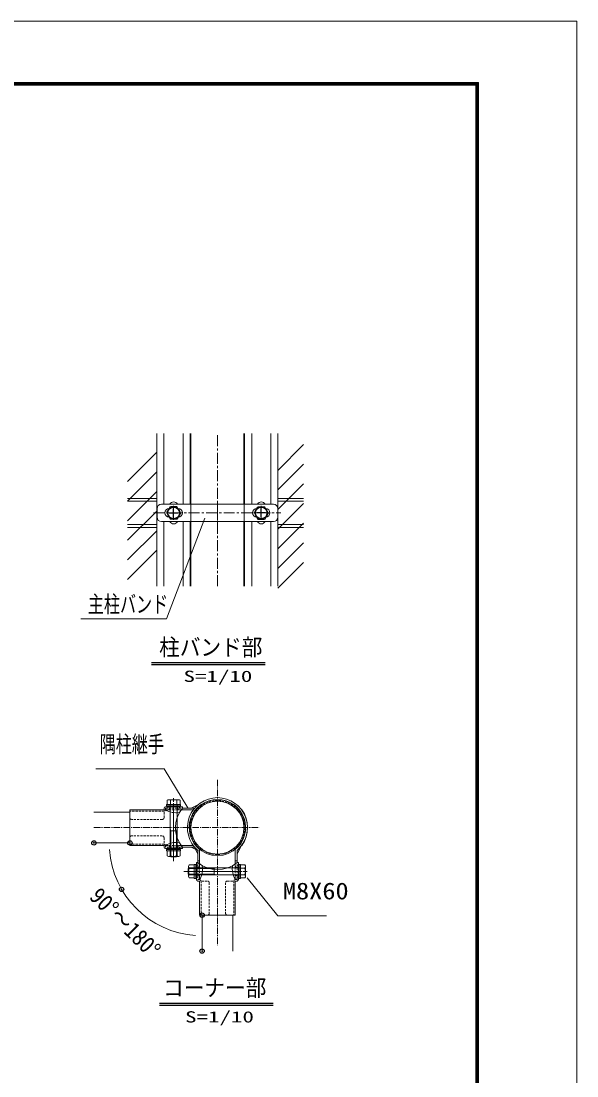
# Model space of a CAD drawing. Units: millimetres, scale not verified, with parts at other scales. Extents: x -6279 to 403, y -2363 to 2362.
# Drawn here: x -866 to 403, y -48 to 2362 of the extents above; entities that cross this region are included whole.
import ezdxf
from ezdxf.enums import TextEntityAlignment as Align

# ---------------------------------------------------------------- set-up
doc = ezdxf.new("R2010")
doc.units = ezdxf.units.MM
doc.header["$LTSCALE"] = 20
doc.header["$PDMODE"] = 32
doc.header["$PDSIZE"] = 10
for name, pattern in [('USER1', [2, 1.25, -0.25, 0.25, -0.25]), ('USER2', [1.125, 0.75, -0.125, 0.125, -0.125]), ('USER3', [0.375, 0.25, -0.125])]:
    doc.linetypes.add(name, pattern=pattern)
for name, color, linetype, lineweight in [('0-1_寸法', 7, 'Continuous', 13), ('0-3_柱', 7, 'Continuous', 13), ('0-4_胴縁', 7, 'Continuous', 13), ('0-5_0', 7, 'Continuous', 13), ('0-7_押え板', 6, 'Continuous', 13), ('0-8_WM', 30, 'Continuous', 13), ('0-9_BN', 4, 'Continuous', 25), ('0-A_マット', 92, 'Continuous', 9), ('0-B_バンド', 4, 'Continuous', 13), ('0-C_EXTCNT-LMEC0', 4, 'Continuous', 25), ('0-D_継手', 6, 'Continuous', 13)]:
    doc.layers.add(name, color=color, linetype=linetype, lineweight=lineweight)
doc.layers.add('0-6_DEFPOINTS', color=7, linetype='Continuous')
doc.styles.add('ＭＳ ゴシック', font='')
doc.styles.get('ＭＳ ゴシック').set_extended_font_data('MS Gothic')

msp = doc.modelspace()

# ---------------------------------------------------------------- linework, layer by layer
at = {"layer": '0-1_寸法', "linetype": 'USER1'}
msp.add_line((-417.7, 1070.89), (-417.7, 1419.9), dxfattribs=at)
at = {"layer": '0-1_寸法'}
for points in [[(-729.87, 996.59), (-534.06, 996.59), (-446.75, 1226.56)], [(-695.49, 653.28), (-539.05, 653.28), (-485.54, 564.66)], [(-168.65, 317.73), (-279.81, 317.73), (-350, 404.39)]]:
    msp.add_lwpolyline(points, dxfattribs=at)
msp.add_arc((-452.7, 484.13), 212.19, 184.05122, 265.94878, dxfattribs=at)
at = {"layer": '0-3_柱'}
for p, q in [((-478.2, 1419.9), (-478.2, 1258.42)), ((-357.2, 1419.9), (-357.2, 1258.42)), ((-478.2, 1218.42), (-478.2, 1070.89)), ((-357.2, 1218.42), (-357.2, 1070.89))]:
    msp.add_line(p, q, dxfattribs=at)
msp.add_circle((-417.7, 519.13), 60.5, dxfattribs=at)
at = {"layer": '0-4_胴縁', "color": 4, "linetype": 'USER2'}
for p, q in [((-417.7, 628.41), (-417.7, 250.6)), ((-699.9, 519.13), (-322.09, 519.13))]:
    msp.add_line(p, q, dxfattribs=at)
at = {"layer": '0-4_胴縁', "color": 4}
for p, q in [((-699.9, 554.13), (-617.7, 554.13)), ((-699.9, 484.13), (-617.7, 484.13)), ((-452.7, 236.92), (-452.7, 319.13)), ((-382.7, 236.92), (-382.7, 319.13))]:
    msp.add_line(p, q, dxfattribs=at)
at = {"layer": '0-5_0', "color": 3}
msp.add_lwpolyline([(-6279.3, 2362.4), (403.2, 2362.4), (403.2, -2362.6), (-6279.3, -2362.6)], close=True, dxfattribs=at)
at = {"layer": '0-5_0'}
for points in [[(-6054.3, 2221.77), (178.2, 2221.77), (178.2, -2221.98), (-6054.3, -2221.98)], [(-6052.89, 2220.37), (176.8, 2220.37), (176.8, -2220.57), (-6052.89, -2220.57)], [(-6051.48, 2218.96), (175.39, 2218.96), (175.39, -2219.16), (-6051.48, -2219.16)], [(-6050.08, 2217.55), (173.99, 2217.55), (173.99, -2217.76), (-6050.08, -2217.76)], [(-6048.67, 2216.15), (172.58, 2216.15), (172.58, -2216.35), (-6048.67, -2216.35)]]:
    msp.add_lwpolyline(points, close=True, dxfattribs=at)
at = {"layer": '0-6_DEFPOINTS'}
for p in [(-699.9, 484.13), (-617.7, 484.13), (-636.45, 378.03), (-452.7, 319.13), (-452.7, 236.92)]:
    msp.add_point(p, dxfattribs=at)
at = {"layer": '0-7_押え板'}
for p, q in [((-555.89, 1419.9), (-555.89, 1070.89)), ((-555.89, 1419.9), (-555.89, 1070.89)), ((-539.89, 1419.9), (-539.89, 1258.42)), ((-539.89, 1419.9), (-539.89, 1258.42)), ((-495.89, 1419.9), (-495.89, 1258.42)), ((-495.89, 1419.9), (-495.89, 1258.42)), ((-479.89, 1419.9), (-479.89, 1258.42)), ((-479.89, 1419.9), (-479.89, 1258.42)), ((-355.5, 1419.9), (-355.5, 1258.42)), ((-339.5, 1419.9), (-339.5, 1258.42)), ((-295.5, 1419.9), (-295.5, 1258.42)), ((-279.5, 1419.9), (-279.5, 1070.89)), ((-539.89, 1218.42), (-539.89, 1070.89)), ((-539.89, 1218.42), (-539.89, 1070.89)), ((-495.89, 1218.42), (-495.89, 1070.89)), ((-495.89, 1218.42), (-495.89, 1070.89)), ((-479.89, 1218.42), (-479.89, 1070.89)), ((-479.89, 1218.42), (-479.89, 1070.89)), ((-355.5, 1218.42), (-355.5, 1070.89)), ((-339.5, 1218.42), (-339.5, 1070.89)), ((-295.5, 1218.42), (-295.5, 1070.89))]:
    msp.add_line(p, q, dxfattribs=at)
at = {"layer": '0-7_押え板', "linetype": 'USER2'}
msp.add_line((-335.7, 1238.42), (-299.7, 1238.42), dxfattribs=at)
at = {"layer": '0-7_押え板'}
for centre, start, end in [((-517.7, 1253.42), 30, 150), ((-517.7, 1253.42), 30, 150), ((-317.7, 1253.42), 30, 150), ((-517.7, 1223.42), 210, 330), ((-517.7, 1223.42), 210, 330), ((-317.7, 1223.42), 210, 330)]:
    msp.add_arc(centre, 10, start, end, dxfattribs=at)
at = {"layer": '0-8_WM'}
for p, q in [((-555.89, 1271.62), (-622.86, 1271.62)), ((-555.89, 1265.22), (-622.86, 1265.22)), ((-220.77, 1271.62), (-279.5, 1271.62)), ((-220.77, 1265.22), (-279.5, 1265.22)), ((-555.89, 1211.62), (-622.86, 1211.62)), ((-220.77, 1211.62), (-279.5, 1211.62)), ((-555.89, 1205.22), (-622.86, 1205.22)), ((-220.77, 1205.22), (-279.5, 1205.22))]:
    msp.add_line(p, q, dxfattribs=at)
at = {"layer": '0-9_BN'}
for p, q in [((-533.2, 1238.42), (-525.11, 1252.42)), ((-533.2, 1238.42), (-525.11, 1252.42)), ((-533.2, 1238.42), (-525.11, 1224.42)), ((-533.2, 1238.42), (-529.32, 1231.71)), ((-510.28, 1252.42), (-525.11, 1252.42)), ((-510.28, 1252.42), (-525.11, 1252.42)), ((-502.2, 1238.42), (-510.28, 1252.42)), ((-502.2, 1238.42), (-510.28, 1252.42)), ((-502.2, 1238.42), (-510.28, 1224.42)), ((-502.2, 1238.42), (-510.28, 1224.42)), ((-333.2, 1238.42), (-325.11, 1252.42)), ((-333.2, 1238.42), (-325.11, 1224.42)), ((-325.11, 1252.42), (-310.28, 1252.42)), ((-302.2, 1238.42), (-310.28, 1252.42)), ((-302.2, 1238.42), (-310.28, 1224.42)), ((-527.42, 1228.42), (-525.11, 1224.42)), ((-510.28, 1224.42), (-525.11, 1224.42)), ((-510.28, 1224.42), (-525.11, 1224.42)), ((-325.11, 1224.42), (-310.28, 1224.42))]:
    msp.add_line(p, q, dxfattribs=at)
at = {"layer": '0-9_BN', "color": 1}
for p, q in [((-527.7, 1238.42), (-507.7, 1238.42)), ((-527.7, 1238.42), (-507.7, 1238.42)), ((-517.7, 1228.42), (-517.7, 1248.42)), ((-517.7, 1228.42), (-517.7, 1248.42)), ((-307.7, 1238.42), (-327.7, 1238.42)), ((-317.7, 1228.42), (-317.7, 1248.42))]:
    msp.add_line(p, q, dxfattribs=at)
at = {"layer": '0-9_BN', "lineweight": 13}
for p, q in [((-530.7, 583.03), (-532.7, 581.87)), ((-532.7, 581.87), (-532.7, 572.03)), ((-504.7, 583.03), (-530.7, 583.03)), ((-525.19, 581.87), (-525.19, 572.03)), ((-510.2, 581.87), (-510.2, 572.03)), ((-504.7, 583.03), (-502.7, 581.87)), ((-502.7, 581.87), (-502.7, 572.03)), ((-533.7, 568.83), (-533.7, 572.03)), ((-501.7, 572.03), (-533.7, 572.03)), ((-501.7, 568.83), (-533.7, 568.83)), ((-502.7, 572.03), (-532.7, 572.03)), ((-502.7, 572.03), (-532.7, 572.03)), ((-525.7, 572.03), (-525.7, 453.43)), ((-509.7, 572.03), (-509.7, 453.43)), ((-501.7, 568.83), (-501.7, 572.03)), ((-525.7, 516.23), (-524.3, 512.03)), ((-509.7, 512.03), (-525.7, 512.03)), ((-524.3, 512.03), (-524.3, 452.03)), ((-509.7, 516.23), (-511.1, 512.03)), ((-511.1, 512.03), (-511.1, 452.03)), ((-533.7, 466.23), (-533.7, 469.43)), ((-501.7, 469.43), (-533.7, 469.43)), ((-501.7, 466.23), (-533.7, 466.23)), ((-532.7, 466.23), (-532.7, 454.63)), ((-502.7, 466.23), (-532.7, 466.23)), ((-525.2, 466.23), (-525.2, 454.63)), ((-517.7, 478.33), (-517.7, 454.53)), ((-510.2, 466.23), (-510.2, 454.63)), ((-502.7, 466.23), (-502.7, 454.63)), ((-501.7, 466.23), (-501.7, 469.43)), ((-506.14, 453.23), (-529.23, 453.23)), ((-525.7, 453.43), (-524.3, 452.03)), ((-509.7, 453.43), (-525.7, 453.43)), ((-511.1, 452.03), (-524.3, 452.03)), ((-511.1, 452.03), (-509.7, 453.43)), ((-470.6, 434.13), (-482.2, 434.13)), ((-470.6, 435.13), (-467.4, 435.13)), ((-470.6, 403.13), (-470.6, 435.13)), ((-470.6, 404.13), (-470.6, 434.13)), ((-467.4, 403.13), (-467.4, 435.13)), ((-368, 435.13), (-364.8, 435.13)), ((-368, 403.13), (-368, 435.13)), ((-364.8, 403.13), (-364.8, 435.13)), ((-354.95, 434.13), (-364.8, 434.13)), ((-364.8, 404.13), (-364.8, 434.13)), ((-364.8, 404.13), (-364.8, 434.13)), ((-353.8, 432.13), (-354.95, 434.13)), ((-483.4, 427.13), (-484.8, 425.73)), ((-484.8, 412.53), (-484.8, 425.73)), ((-424.8, 425.73), (-484.8, 425.73)), ((-484.8, 412.53), (-483.4, 411.13)), ((-424.8, 412.53), (-484.8, 412.53)), ((-483.6, 407.57), (-483.6, 430.66)), ((-483.4, 411.13), (-483.4, 427.13)), ((-364.8, 427.13), (-483.4, 427.13)), ((-364.8, 411.13), (-483.4, 411.13)), ((-458.49, 419.13), (-482.29, 419.13)), ((-470.6, 426.63), (-482.2, 426.63)), ((-470.6, 411.63), (-482.2, 411.63)), ((-420.6, 427.13), (-424.8, 425.73)), ((-424.8, 411.13), (-424.8, 427.13)), ((-420.6, 411.13), (-424.8, 412.53)), ((-354.95, 426.62), (-364.8, 426.62)), ((-354.95, 411.63), (-364.8, 411.63)), ((-353.8, 406.13), (-353.8, 432.13)), ((-470.6, 404.13), (-482.2, 404.13)), ((-470.6, 403.13), (-467.4, 403.13)), ((-368, 403.13), (-364.8, 403.13)), ((-354.95, 404.13), (-364.8, 404.13)), ((-353.8, 406.13), (-354.95, 404.13))]:
    msp.add_line(p, q, dxfattribs=at)
at = {"layer": '0-9_BN', "linetype": 'USER2', "lineweight": 13}
for p, q in [((-517.7, 442.78), (-517.7, 586.73)), ((-494.05, 419.13), (-350.1, 419.13))]:
    msp.add_line(p, q, dxfattribs=at)
at = {"layer": '0-9_BN'}
for centre in [(-517.7, 1238.42), (-517.7, 1238.42), (-317.7, 1238.42)]:
    msp.add_circle(centre, 13.42, dxfattribs=at)
at = {"layer": '0-9_BN', "lineweight": 13}
for centre, radius, start, end in [((-528.94, 576.35), 6.68, 55.79454, 124.20546), ((-517.7, 558.13), 24.9, 72.48215, 107.51785), ((-506.45, 576.35), 6.68, 55.79454, 124.20546), ((-528.95, 458.92), 5.7, 228.86505, 311.13495), ((-517.7, 474.02), 20.79, 248.85295, 291.14705), ((-506.45, 458.92), 5.7, 228.83491, 311.16509), ((-477.9, 430.38), 5.7, 138.86505, 221.13495), ((-360.47, 430.38), 6.68, 325.79454, 34.20546), ((-477.91, 407.88), 5.7, 138.83491, 221.16509), ((-462.81, 419.13), 20.79, 158.85295, 201.14705), ((-378.69, 419.13), 24.9, 342.48215, 17.51785), ((-360.47, 407.88), 6.68, 325.79454, 34.20546)]:
    msp.add_arc(centre, radius, start, end, dxfattribs=at)
at = {"layer": '0-A_マット'}
for p, q in [((-622.86, 1310.44), (-555.89, 1377.42)), ((-279.5, 1335.71), (-220.77, 1394.45)), ((-622.86, 1265.54), (-555.89, 1332.51)), ((-279.5, 1290.81), (-220.77, 1349.54)), ((-279.5, 1245.91), (-220.77, 1304.64)), ((-622.86, 1220.64), (-555.89, 1287.61)), ((-279.5, 1201.01), (-220.77, 1259.74)), ((-622.86, 1175.74), (-555.89, 1242.71)), ((-279.5, 1156.11), (-220.77, 1214.84)), ((-622.86, 1130.84), (-555.89, 1197.81)), ((-279.5, 1111.21), (-220.77, 1169.94)), ((-622.86, 1085.94), (-555.89, 1152.91)), ((-279.5, 1066.3), (-220.77, 1125.04))]:
    msp.add_line(p, q, dxfattribs=at)
at = {"layer": '0-B_バンド', "color": 2}
for p, q in [((-545.7, 1258.42), (-289.7, 1258.42)), ((-478.59, 1218.42), (-478.59, 1258.42)), ((-356.8, 1218.42), (-356.8, 1258.42)), ((-555.7, 1248.42), (-555.7, 1228.42)), ((-527.42, 1248.42), (-527.7, 1248.42)), ((-507.7, 1248.42), (-507.97, 1248.42)), ((-327.7, 1248.42), (-327.42, 1248.42)), ((-307.97, 1248.42), (-307.7, 1248.42)), ((-279.7, 1248.42), (-279.7, 1228.42)), ((-545.7, 1218.42), (-289.7, 1218.42)), ((-527.42, 1228.42), (-527.7, 1228.42)), ((-507.7, 1228.42), (-507.97, 1228.42)), ((-327.7, 1228.42), (-327.42, 1228.42)), ((-307.97, 1228.42), (-307.7, 1228.42))]:
    msp.add_line(p, q, dxfattribs=at)
at = {"layer": '0-B_バンド', "color": 2, "linetype": 'USER2'}
for p, q in [((-517.7, 1254.42), (-517.7, 1222.42)), ((-417.7, 1263.88), (-417.7, 1211.39)), ((-317.7, 1254.42), (-317.7, 1222.42))]:
    msp.add_line(p, q, dxfattribs=at)
at = {"layer": '0-B_バンド', "color": 2, "linetype": 'USER1'}
msp.add_line((-563.45, 1238.42), (-272.79, 1238.42), dxfattribs=at)
at = {"layer": '0-B_バンド', "color": 2}
for centre, start, end in [((-545.7, 1248.42), 90, 180), ((-289.7, 1248.42), 0, 90), ((-527.7, 1238.42), 90, 270), ((-507.7, 1238.42), 270, 90), ((-327.7, 1238.42), 90, 270), ((-307.7, 1238.42), 270, 90), ((-545.7, 1228.42), 180, 270), ((-289.7, 1228.42), 270, 0)]:
    msp.add_arc(centre, 10, start, end, dxfattribs=at)
at = {"layer": '0-C_EXTCNT-LMEC0'}
for p, q in [((-568.06, 896.72), (-308.6, 896.72)), ((-568.06, 892.06), (-308.6, 892.06)), ((-549.69, 118.34), (-290.24, 118.34)), ((-549.69, 113.67), (-290.24, 113.67))]:
    msp.add_line(p, q, dxfattribs=at)
at = {"layer": '0-D_継手'}
for p, q in [((-539.7, 559.83), (-617.7, 559.83)), ((-617.7, 559.83), (-617.7, 478.43)), ((-539.7, 563.83), (-539.7, 559.83)), ((-497.7, 567.03), (-536.5, 567.03)), ((-536.5, 559.83), (-536.5, 563.83)), ((-536.5, 559.83), (-536.3, 559.83)), ((-535.5, 559.83), (-535.5, 563.83)), ((-504.7, 568.83), (-530.7, 568.83)), ((-530.7, 564.83), (-530.7, 568.83)), ((-504.7, 564.83), (-504.7, 568.83)), ((-472.79, 559.83), (-500.75, 559.83)), ((-497.7, 563.83), (-497.7, 567.03)), ((-469.6, 563.83), (-497.7, 563.83)), ((-460.97, 572.23), (-477.97, 563.83)), ((-539.7, 478.43), (-617.7, 478.43)), ((-539.7, 474.43), (-539.7, 478.43)), ((-536.5, 478.43), (-536.5, 474.43)), ((-536.5, 478.43), (-536.3, 478.43)), ((-497.7, 471.23), (-536.5, 471.23)), ((-535.5, 478.43), (-535.5, 474.43)), ((-530.7, 473.43), (-530.7, 469.43)), ((-504.7, 469.43), (-530.7, 469.43)), ((-504.7, 473.43), (-504.7, 469.43)), ((-472.79, 478.43), (-500.75, 478.43)), ((-497.7, 474.43), (-497.7, 471.23)), ((-469.6, 474.43), (-497.7, 474.43)), ((-460.97, 466.03), (-477.97, 474.43)), ((-470.79, 475.85), (-462.4, 458.85)), ((-462.4, 467.22), (-462.4, 439.13)), ((-458.4, 469.09), (-458.4, 436.08)), ((-377, 469.09), (-377, 436.08)), ((-364.6, 475.85), (-373, 458.85)), ((-373, 467.22), (-373, 439.13)), ((-462.4, 439.13), (-465.6, 439.13)), ((-465.6, 439.13), (-465.6, 400.33)), ((-458.4, 442.99), (-462.4, 442.99)), ((-373, 442.99), (-377, 442.99)), ((-373, 439.13), (-369.8, 439.13)), ((-369.8, 439.13), (-369.8, 400.33)), ((-463.4, 432.13), (-467.4, 432.13)), ((-467.4, 432.13), (-467.4, 406.13)), ((-372, 432.13), (-368, 432.13)), ((-368, 432.13), (-368, 406.13)), ((-463.4, 406.13), (-467.4, 406.13)), ((-458.4, 401.33), (-462.4, 401.33)), ((-458.4, 400.33), (-462.4, 400.33)), ((-462.4, 397.13), (-458.4, 397.13)), ((-458.4, 400.33), (-458.2, 400.33)), ((-458.4, 397.13), (-458.4, 319.13)), ((-377, 401.33), (-373, 401.33)), ((-377, 400.33), (-373, 400.33)), ((-377, 400.33), (-376.8, 400.33)), ((-377, 397.13), (-377, 319.13)), ((-373, 397.13), (-377, 397.13)), ((-372, 406.13), (-368, 406.13)), ((-377, 319.13), (-458.4, 319.13))]:
    msp.add_line(p, q, dxfattribs=at)
at = {"layer": '0-D_継手', "linetype": 'USER3'}
for p, q in [((-539.7, 556.63), (-617.7, 556.63)), ((-539.7, 541.83), (-539.7, 556.63)), ((-536.5, 563.83), (-497.7, 563.83)), ((-500.75, 559.83), (-535.5, 559.83)), ((-526.7, 563.83), (-526.7, 568.83)), ((-508.7, 563.83), (-508.7, 568.83)), ((-543.7, 537.83), (-613.7, 537.83)), ((-543.7, 500.43), (-613.7, 500.43)), ((-539.7, 496.43), (-539.7, 481.63)), ((-539.7, 481.63), (-617.7, 481.63)), ((-497.7, 474.43), (-536.5, 474.43)), ((-500.75, 478.43), (-535.5, 478.43)), ((-526.7, 474.43), (-526.7, 469.43)), ((-508.7, 474.43), (-508.7, 469.43)), ((-462.4, 439.13), (-462.4, 400.33)), ((-458.4, 436.08), (-458.4, 401.33)), ((-377, 436.08), (-377, 401.33)), ((-373, 400.33), (-373, 439.13)), ((-462.4, 428.13), (-467.4, 428.13)), ((-462.4, 410.13), (-467.4, 410.13)), ((-373, 428.13), (-368, 428.13)), ((-373, 410.13), (-368, 410.13)), ((-455.2, 397.13), (-455.2, 319.13)), ((-440.4, 397.13), (-455.2, 397.13)), ((-436.4, 393.13), (-436.4, 323.13)), ((-399, 393.13), (-399, 323.13)), ((-395, 397.13), (-380.2, 397.13)), ((-380.2, 397.13), (-380.2, 319.13))]:
    msp.add_line(p, q, dxfattribs=at)
at = {"layer": '0-D_継手', "linetype": 'USER2'}
for p, q in [((-517.7, 572.95), (-517.7, 464.91)), ((-363.87, 419.13), (-471.91, 419.13))]:
    msp.add_line(p, q, dxfattribs=at)
at = {"layer": '0-D_継手', "color": 7}
for p, q in [((-458.4, 397.13), (-458.4, 319.13)), ((-377, 397.13), (-377, 319.13)), ((-377, 319.13), (-458.4, 319.13))]:
    msp.add_line(p, q, dxfattribs=at)
at = {"layer": '0-D_継手', "color": 7, "linetype": 'USER3'}
for p, q in [((-455.2, 397.13), (-455.2, 319.13)), ((-380.2, 397.13), (-380.2, 319.13))]:
    msp.add_line(p, q, dxfattribs=at)
at = {"layer": '0-D_継手'}
msp.add_circle((-417.7, 519.13), 63.9, dxfattribs=at)
at = {"layer": '0-D_継手', "linetype": 'USER3'}
msp.add_circle((-417.7, 519.13), 61.5, dxfattribs=at)
at = {"layer": '0-D_継手'}
for centre, radius, start, end in [((-417.7, 519.13), 68.5, 310.7345, 229.2655), ((-417.7, 519.13), 64.5, 309.12451, 230.87549), ((-536.5, 563.83), 3.2, 90, 180), ((-539.7, 559.83), 3.2, 270, 0), ((-511.96, 601.28), 48.17, 239.3794, 278.73256), ((-531.7, 564.83), 1, 270, 0), ((-443.26, 519.13), 70.44, 140.61117, 219.38883), ((-503.7, 564.83), 1, 180, 270), ((-417.7, 519.13), 69, 323.85328, 36.14672), ((-511.96, 436.97), 48.17, 81.26744, 120.6206), ((-539.7, 478.43), 3.2, 0, 90), ((-536.5, 474.43), 3.2, 180, 270), ((-531.7, 473.43), 1, 0, 90), ((-503.7, 473.43), 1, 90, 180), ((-417.7, 493.57), 70.44, 230.61117, 309.38883), ((-463.4, 433.13), 1, 270, 0), ((-499.85, 424.86), 48.17, 329.3794, 8.73256), ((-335.54, 424.86), 48.17, 171.26744, 210.6206), ((-372, 433.13), 1, 180, 270), ((-462.4, 400.33), 3.2, 180, 270), ((-463.4, 405.13), 1, 0, 90), ((-458.4, 397.13), 3.2, 0, 90), ((-377, 397.13), 3.2, 90, 180), ((-372, 405.13), 1, 90, 180), ((-373, 400.33), 3.2, 270, 0)]:
    msp.add_arc(centre, radius, start, end, dxfattribs=at)
at = {"layer": '0-D_継手', "linetype": 'USER3'}
for centre, start, end in [((-530.7, 563.83), 270, 0), ((-504.7, 563.83), 180, 270), ((-613.7, 541.83), 180, 270), ((-543.7, 541.83), 270, 0), ((-613.7, 496.43), 90, 180), ((-543.7, 496.43), 0, 90), ((-530.7, 474.43), 0, 90), ((-504.7, 474.43), 90, 180), ((-462.4, 432.13), 270, 0), ((-462.4, 406.13), 0, 90), ((-373, 432.13), 180, 270), ((-373, 406.13), 90, 180), ((-440.4, 393.13), 0, 90), ((-395, 393.13), 90, 180), ((-440.4, 323.13), 270, 0), ((-395, 323.13), 180, 270)]:
    msp.add_arc(centre, 4, start, end, dxfattribs=at)

# ---------------------------------------------------------------- texts
at = {"layer": '0-1_寸法', "style": 'ＭＳ ゴシック'}
for s, width, p in [('主柱バンド', 0.7, (-713.56, 999.19)), ('隅柱継手', 0.7, (-686.55, 679.21)), ('M8X60', 1.15, (-268.31, 343.66))]:
    msp.add_text(s, height=38.42, dxfattribs=dict(at, width=width)).set_placement(p, align=Align.BOTTOM_LEFT)
at = {"layer": '0-1_寸法', "style": 'ＭＳ ゴシック', "width": 0.9}
msp.add_text('90°～180°', height=38.48, rotation=315.039, dxfattribs=at).set_placement((-720.53, 350.58), align=Align.BOTTOM_LEFT)
at = {"layer": '0-C_EXTCNT-LMEC0', "style": 'ＭＳ ゴシック'}
for s, height, width, p in [('柱バンド部', 38.42, 0.9, (-550.8, 900.66)), ('S=1/10', 25.66, 1.5, (-495.13, 844.5)), ('コーナー部', 38.42, 0.9, (-541.81, 122.27)), ('S=1/10', 25.66, 1.5, (-491.49, 66.11))]:
    msp.add_text(s, height=height, dxfattribs=dict(at, width=width)).set_placement(p, align=Align.BOTTOM_LEFT)

doc.saveas('drawing.dxf')
